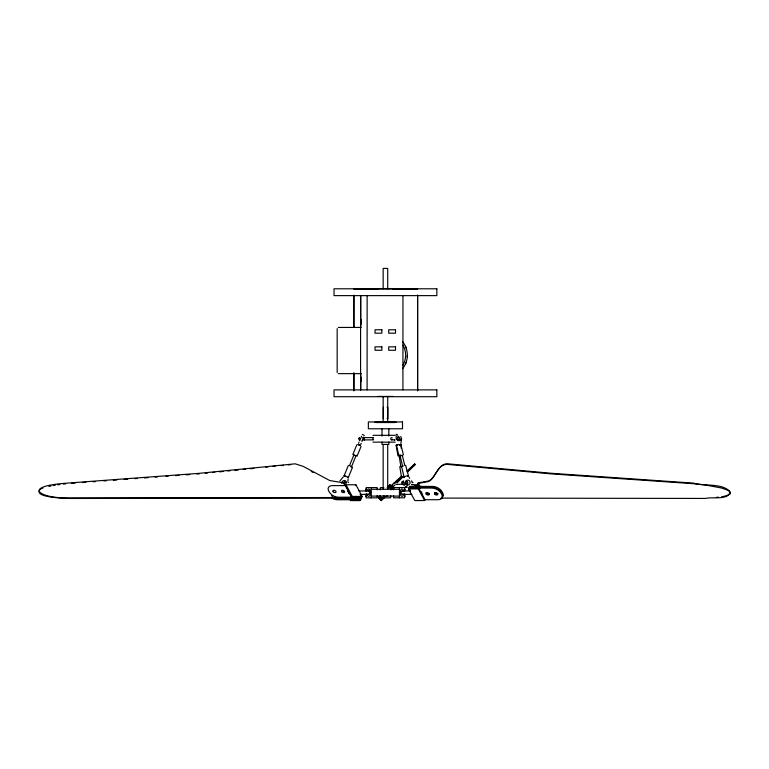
<?xml version="1.0" encoding="UTF-8"?>
<svg xmlns="http://www.w3.org/2000/svg" width="769" height="769" viewBox="0 0 769 769"><rect width="100%" height="100%" fill="white"/><g stroke="black" fill="none" stroke-linecap="round" stroke-linejoin="round"><path stroke-width="1.15" d="M359.238 437.869L359.248 440.079M359.373 438.734C359.373 435.465 359.44 442.396 359.258 438.436M360.642 381.866L360.642 376.829M360.661 320.731L360.642 324.403L360.709 319.298L360.632 320.413M360.632 321.663L360.699 321M360.709 381.78L360.632 377.492M364.131 438.455L364.141 439.407M360.661 322.692L360.651 323.787M360.632 321.009L360.699 319.904M359.238 438.128L359.248 437.926M360.632 378.021L360.699 377.492M364.256 438.128L364.266 437.407L364.275 437.994M364.275 439.474L364.266 440.079M395.987 484.403L402.821 484.191M372.936 439.541L372.936 437.926M387.816 418.567L387.807 407.397L387.067 407.099M400.841 443.578L401.629 438.791L400.736 436.436M400.832 440.522L400.812 439.032M347.848 481.24L348.174 478.76M360.709 324.403L360.699 322.317M399.063 455.642L400.159 455.998M400.784 466.206L401.466 466.572M387.489 418.221L387.509 418.663M359.719 440.714L361.593 436.283M354.076 455.296L355.682 455.94M344.339 475.242L344.695 476.011M730.175 493.833L728.772 490.593L721.476 487.988L704.894 484.922L693.263 483.691L551.065 473.867L447.942 464.438C438.638 463.447 436.081 475.646 430.323 480.471L428.429 481.557L417.894 483.48L420.508 488.296M358.104 444.847L360.152 445.357M363.362 438.08C364.823 433.976 360.978 442.944 362.161 440.964M387.499 418.019L387.172 418.586M358.546 443.329L359.008 442.156M400.188 455.988L400.428 455.383M402.552 466.36L403.187 465.889M352.587 467.119L348.338 477.482C347.021 476.953 345.05 475.665 344.118 475.771L348.367 465.399M352.817 454.556L356.845 444.722M349.597 465.399L354.144 454.316M351.25 467.36L356.249 455.171M360.171 445.376C360.44 446.28 359.238 444.386 358.066 444.52M357.027 456.277L361.055 446.433M360.757 444.415L361.238 443.28M351.077 498.927L351.731 497.514L70.412 497.889C40.507 499.033 19.888 486.296 67.066 483.134L199.613 473.291L295.161 463.813L303.217 466.379L329.814 480.558L344.003 482.922L343.733 483.499A1.346 1.163 -83.8 0 1 344.512 481.817A1.346 1.163 -83.8 0 1 345.963 482.548M346.05 484.768L345.666 485.604L351.846 497.264L352.231 496.428L346.05 484.768L355.941 484.768L362.122 496.428L360.2 500.59L350.308 500.59L350.693 499.754M355.557 485.604L355.941 484.768M424.613 500.552L418.307 488.911L418.701 488.075L425.007 499.715L424.613 500.552L414.789 500.552L408.483 488.911L409.656 486.412L413.722 486.412M417.894 483.48L418.173 482.903L428.708 480.971L430.592 479.885C436.35 475.069 438.916 462.861 448.212 463.851L551.344 473.281L693.532 483.115C703.904 486.623 722.783 482.519 730.377 492.141C727.609 500.523 712.2 496.591 705.682 498.427L441.358 498.091M419.086 487.238L419.48 486.412M348.549 476.963L347.761 477.241M339.927 480.942L343.349 476.77M403.927 477.03C403.831 476.703 408.051 475.396 407.906 475.78A2.278 0.702 -13.6 0 1 408.454 476.357L407.954 475.761M400.88 444.895L400.284 444.674M408.118 476.376L408.329 475.828L408.454 476.357M399.697 479.029L402.11 476.569M397.035 482.894L402.648 477.155M409.262 469.35L414.799 463.813L406.868 471.147M407.435 472.291L415.337 464.399L407.416 471.733M392.315 439.541C390.219 441.166 390.219 436.302 392.315 437.926M401.822 455.786L402.447 455.315L400.63 455.363M392.959 486.902L394.987 484.941M390.421 485.998L390.825 485.604L388.182 487.931M392.748 488.498L393.161 488.094L391.344 489.651M387.403 487.104L389.97 484.768L393.853 488.93M387.47 487.104L389.97 484.768M383.654 496.841L380.54 499.754L381.318 500.59L377.425 496.428L378.271 497.264L379.867 495.707M390.642 486.162L401.726 475.924M380.674 496.514L378.982 498.091L380.472 498.475M389.768 488.007L392.921 485.124M379.136 497.889L378.502 497.514L379.828 498.927L381.443 497.351M390.546 488.844L392.257 487.267M381.318 500.59L384.702 497.476M402.264 476.501L394.66 483.499L394.113 482.922M396.737 444.684L396.198 445.453A2.278 0.788 -9.5 0 1 396.4 445.011M400.149 445.414L400.86 444.761L400.947 445.309L398.131 444.472A2.278 0.702 -13.6 0 0 396.544 445.318L396.669 445.847L397.015 445.376M378.8 496.861L378.204 497.264M380.357 498.523L379.761 498.927M730.089 493.794L727.455 495.313M383.347 407.243L383.308 418.653M40.276 489.122C31.74 498.216 68.835 498.264 70.142 498.475L351.462 498.091M400.178 455.604L400.659 455.325M401.745 455.661L402.225 455.536M396.852 445.386L396.295 445.972M41.19 488.748L43.006 488.017M411.992 484.489L412.684 484.451L411.8 484.383M396.218 434.485L396.9 434.456M724.504 496.178L726.474 495.601M362.362 434.466L364.343 435.408M48.908 486.469L51.052 486.027M53.196 485.595L55.33 485.162M721.668 496.707L723.562 496.351M404.715 487.286L406.465 486.96L406.599 486.335M403.1 477.559L402.735 477.289M57.56 484.806L59.867 484.528M63.327 484.124L65.644 483.855M716.247 497.408L718.486 497.149M205.275 473.271L207.64 473.031M212.388 472.551L214.753 472.32M219.501 471.839L223.058 471.474M227.797 471.003L230.171 470.763M234.91 470.282L238.467 469.926M243.206 469.446L245.58 469.205M250.329 468.725L253.885 468.369M265.738 467.177L268.112 466.937M272.851 466.456L275.225 466.216M281.146 465.62L283.521 465.38M288.26 464.899L290.634 464.668M396.333 434.514L397.14 434.447M71.575 483.365L75.151 483.095M82.321 482.567L85.907 482.298M93.068 481.759L95.452 481.586M103.815 480.961L106.199 480.788M113.37 480.26L116.946 479.991M124.117 479.462L127.692 479.193M134.863 478.664L137.247 478.481M144.418 477.953L147.994 477.684M155.165 477.155L157.549 476.972M165.912 476.357L168.296 476.174M175.457 475.646L179.042 475.377M186.213 474.848L189.789 474.579M196.96 474.05L199.344 473.867M398.054 444.463L396.477 445.309M344.118 475.771L345.127 476.098M378.329 288.558L392.546 288.558M379.463 288.673L391.402 288.673M353.827 289.24L378.665 289.24M392.786 289.24L417.625 289.24M338.302 327.44L360.844 327.44M338.302 373.647L361.017 373.647M378.031 396.429L392.834 396.429M382.02 421.662L388.835 421.662M374.638 422.248L396.218 422.248M376.195 422.537L394.67 422.537M372.936 435.321L395.266 435.321M362.843 437.599L373.628 437.599M362.843 439.878L373.628 439.878M391.632 439.878L395.016 439.878M372.936 442.146L395.266 442.146M411.53 484.739L419.172 484.739M346.358 485.604L332.564 485.604A7.68 4.556 24.8 0 0 328.248 489.824A16.38 9.718 24.8 0 0 329.286 492.016A7.68 4.556 24.8 0 0 338.735 497.264L361.738 497.264L360.055 494.083M414.414 485.575L419.874 485.575M391.498 486.431L391.104 486.018L391.786 486.758M415.423 486.412L432.505 486.412A7.68 4.518 25.2 0 1 441.291 490.622A16.38 9.641 25.2 0 1 442.608 492.814A7.68 4.518 25.2 0 1 442.012 497.168M409.262 487.238L413.328 487.238M415.029 487.238L432.111 487.238A7.68 4.518 25.2 0 1 441.579 492.477A16.38 9.641 25.2 0 1 442.636 494.669A7.68 4.518 25.2 0 1 440.743 498.485M383.837 487.594L380.376 487.594L380.415 489.863M387.211 487.594L390.662 487.594L390.623 489.863M408.483 488.911L418.307 488.911M365.515 489.267L366.486 489.267M371.244 489.267L399.467 489.267M404.446 489.267L405.35 489.267M358.835 490.968L369.514 490.968M402.36 490.939L410.617 490.939M361.267 494.39L368.389 494.39M402.427 494.352L411.857 494.352M365.515 496.092L366.486 496.092M371.244 496.092L399.467 496.092M404.446 496.092L405.35 496.092M352.231 496.428L362.122 496.428M361.353 498.091L338.35 498.091A7.68 4.556 24.8 0 1 335.592 497.697M360.969 498.927L337.966 498.927A7.68 4.556 24.8 0 1 333.794 498.043M424.315 499.715L438.022 499.715A7.68 4.518 25.2 0 0 441.819 494.477A16.38 9.641 25.2 0 0 440.512 492.295A7.68 4.518 25.2 0 0 431.717 488.075L408.868 488.075L410.444 490.987M360.584 499.754L337.581 499.754A7.68 4.556 24.8 0 1 332.054 498.216M412.347 482.269L413.049 482.596M348.059 482.278L348.549 482.432M407.31 487.267L405.715 486.71M405.638 465.38L408.541 476.155M351.116 466.399L349.933 465.812M311.291 471.464L313.377 472.589M392.546 487.565L391.95 486.931M402.793 477.511L402.802 477.53A2.278 0.788 -9.5 0 0 403.936 477.395M344.003 482.922L351.731 497.514M347.79 491.16L348.953 493.362A1.711 0.846 -90 0 0 348.809 491.545A1.711 0.846 -90 0 0 347.934 491.045M409.127 477.289L409.675 478.328M394.699 440.185L394.401 439.445M411.617 480.827L412.174 482.423M397.938 455.815L396.198 445.453M401.024 445.107L403.408 454.94M402.398 455.613L404.811 465.581M399.918 454.979L402.591 466.062M396.593 446.049L398.967 455.892M401.591 466.735L404.1 477.097A2.278 0.702 -13.6 0 1 404.177 476.895M403.917 484.787C404.657 487.911 402.879 478.03 403.36 481.663M400.957 446.27L401.322 448.462M398.986 455.19L400.957 466.889M399.765 466.658L401.408 476.501M402.225 481.75L402.475 484.066M402.341 484.105L402.302 483.307M402.398 482.586L402.36 481.942L402.418 483.143M402.254 482.403L402.225 481.75M364.266 439.964L364.141 437.859M360.632 380.588L360.699 381.116M360.719 378.021L360.699 379.973M360.632 379.973L360.699 380.588M417.625 295.209L417.625 390.739M417.586 295.209L417.586 390.739M404.638 491.545L404.638 487.556L393.565 487.556L393.565 489.834M404.638 493.813L404.638 497.803L393.565 497.803L393.565 495.524M402.956 295.623L402.918 389.883M399.467 487.556L399.467 497.803M390.662 495.563L390.623 497.841L380.376 497.841L380.415 495.563M388.835 428.852L388.835 436.042M388.835 442.031L388.835 444.424L382.02 444.424L382.02 442.031M387.711 288.779L387.711 268.41L383.154 268.41L383.154 288.779M387.711 396.631L387.711 421.797M387.711 444.569L387.711 488.901M383.154 396.631L383.154 421.797M383.154 444.569L383.154 488.901M382.02 428.852L382.02 436.042M377.175 489.863L377.175 487.594L366.169 487.594L366.169 491.545M377.175 495.563L377.175 497.841L366.169 497.841L366.169 493.813M371.244 487.594L371.244 497.841M367.13 295.623L367.092 389.883M360.767 295.623L360.767 327.834M360.767 373.176L360.767 389.883M360.574 295.623L360.574 389.883M337.168 328.584L337.168 372.513M406.176 362.362A21.628 21.628 0 0 1 405.494 364.064M405.494 346.242A21.628 21.628 0 0 1 406.176 347.953M402.514 341.542A21.628 21.628 0 0 1 402.514 368.774M402.956 345.194A19.927 19.927 0 0 1 402.956 365.121M368.399 491.083A1.711 0.846 -90 0 1 369.543 492.881A1.711 0.846 -90 0 1 368.226 494.083M402.543 494.054A1.711 0.865 90 0 1 401.408 493.775A1.711 0.865 90 0 1 401.408 491.516A1.711 0.865 90 0 1 402.543 491.237M387.73 495.63A3.701 3.701 0 0 1 383.27 495.63M367.149 490.728A3.701 1.836 -90 0 1 369.976 490.026A3.701 1.836 -90 0 1 369.716 495.765A3.701 1.836 -90 0 1 366.996 494.015M403.792 493.986A3.701 1.865 -90 0 1 400.928 495.601A3.701 1.865 -90 0 1 400.928 489.69A3.701 1.865 -90 0 1 403.792 491.304M341.811 483.509A2.605 2.307 -72.1 0 1 343.935 480.558A2.605 2.307 -72.1 0 1 346.473 482.701M346.261 484.028A2.605 2.307 -72.1 0 1 344.945 485.46M343.839 483.288A1.134 0.99 -83.8 0 1 345.666 482.461M345.156 484.124A1.134 0.99 -83.8 0 1 344.214 483.989M345.704 483.999A1.346 1.163 -83.8 0 1 344.204 484.201M400.687 444.655A2.278 0.788 -9.5 0 1 400.168 445.309M400.812 444.78A2.278 0.702 -13.6 0 1 400.226 445.232M399.505 437.888A2.605 1.596 61.9 0 1 398.534 440.724A2.605 1.596 61.9 0 1 396.083 437.484A2.605 1.596 61.9 0 1 398.332 436.321M398.784 436.754A2.605 1.596 61.9 0 1 399.188 437.282M414.76 485.989A1.134 0.721 -28.4 0 1 415.366 486.796A1.134 0.721 -28.4 0 1 414.049 487.652A1.134 0.721 -28.4 0 1 413.357 486.912M422.642 494.304A1.711 0.865 90 0 1 421.758 493.688A1.711 0.865 90 0 1 421.681 491.843M437.83 493.352A1.711 1.009 25.2 0 1 435.581 492.525M429.285 493.352A1.711 1.009 25.2 0 1 427.035 492.525M437.936 493.881A1.711 1.009 25.2 0 1 436.052 493.986A1.711 1.009 25.2 0 1 434.86 492.477M429.496 493.64A1.711 1.009 25.2 0 1 427.718 494.073A1.711 1.009 25.2 0 1 426.314 492.477M332.823 496.553A7.68 4.556 24.8 0 1 331.564 495.765M343.282 491.439A1.711 1.009 24.8 0 1 343.647 491.679M348.761 491.429A1.711 0.846 90 0 1 348.924 493.487M407.368 356.845L407.435 355.816L407.368 356.845M436.85 288.788L334.025 288.788L334.025 295.623L436.85 295.623L436.85 288.788M381.857 329.776L375.022 329.776L375.022 333.188L381.857 333.188L381.857 329.776M395.516 329.776L388.691 329.776L388.691 333.188L395.516 333.188L395.516 329.776M381.857 346.848L375.022 346.848L375.022 350.26L381.857 350.26L381.857 346.848M395.516 346.848L388.691 346.848L388.691 350.26L395.516 350.26L395.516 346.848M436.85 389.883L334.025 389.883L334.025 396.708L436.85 396.708L436.85 389.883M402.504 421.95L368.351 421.95L368.351 428.785L402.504 428.785L402.504 421.95M353.865 327.45L353.865 295.209L353.827 327.45M353.865 390.739L353.865 372.83L353.827 390.739M407.493 485.172A2.605 2.442 -43.3 0 0 409.8 481.307A2.605 2.442 -43.3 0 0 405.417 481.471A2.605 2.442 -43.3 0 0 407.493 485.172M407.407 483.499A1.134 0.98 -84.1 0 0 406.801 481.692A1.134 0.98 -84.1 0 0 405.724 483.259A1.134 0.98 -84.1 0 0 407.407 483.499M407.493 483.614A1.346 1.153 -84.1 0 0 406.753 481.481A1.346 1.153 -84.1 0 0 405.503 483.345A1.346 1.153 -84.1 0 0 407.493 483.614M399.121 439.426A1.134 0.99 -90 0 0 398.457 437.609A1.134 0.99 -90 0 0 397.419 439.176A1.134 0.99 -90 0 0 399.121 439.426M399.332 439.541A1.346 1.163 -90 0 0 398.534 437.398A1.346 1.163 -90 0 0 397.323 439.262A1.346 1.163 -90 0 0 399.332 439.541M426.257 494.198A1.711 1.009 25.2 0 0 429.006 494.717A1.711 1.009 25.2 0 0 427.285 492.766A1.711 1.009 25.2 0 0 426.257 494.198M434.793 494.198A1.711 1.009 25.2 0 0 437.542 494.717A1.711 1.009 25.2 0 0 435.831 492.766A1.711 1.009 25.2 0 0 434.793 494.198M341.782 491.737A1.711 1.009 24.8 0 0 344.541 492.256A1.711 1.009 24.8 0 0 342.849 490.305A1.711 1.009 24.8 0 0 341.782 491.737M333.188 491.737A1.711 1.009 24.8 0 0 335.947 492.256A1.711 1.009 24.8 0 0 334.246 490.305A1.711 1.009 24.8 0 0 333.188 491.737"/></g></svg>
